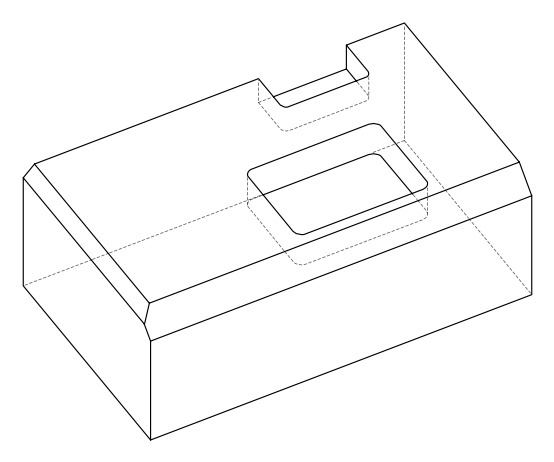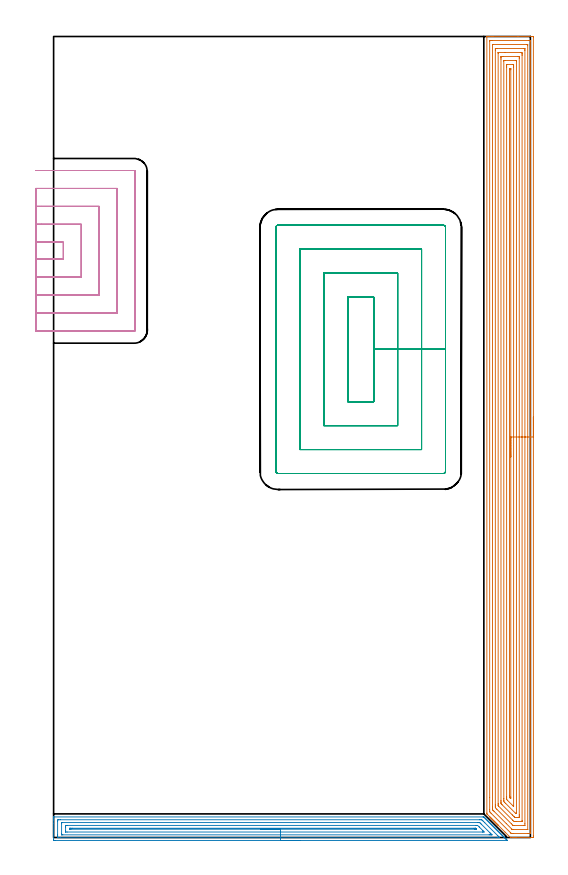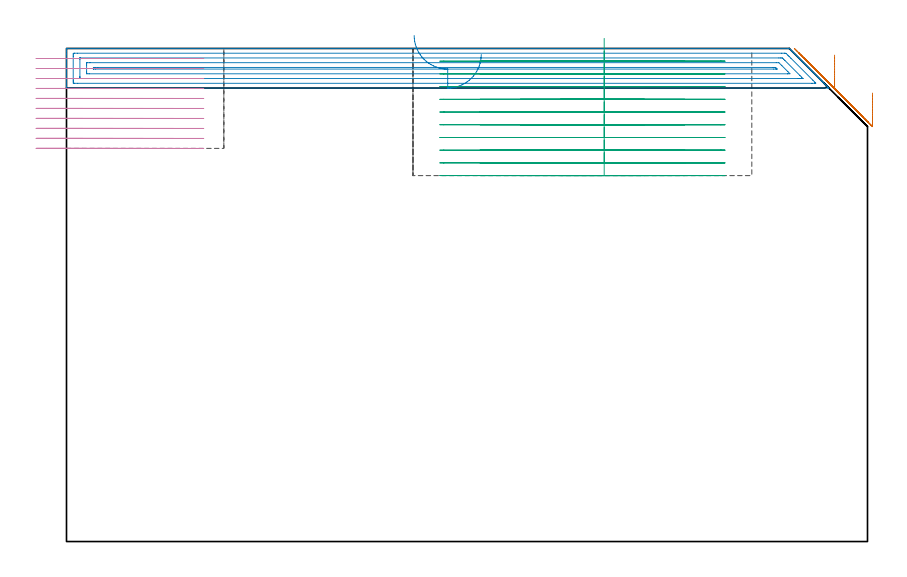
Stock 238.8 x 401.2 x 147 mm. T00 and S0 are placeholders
(PLAN: 4 operations, 2 tool changes, 80.3 min)
(1 AREA_MILL | FG_CHAMFER_SURFACE | UGT0205_001 | 28.92 min | 108902 mm3)
(2 AREA_MILL_1 | FG_CHAMFER_SURFACE_1 | UGT0205_001 | 9.04 min | 15279 mm3)
(3 MILL_RECTANGULAR_POCKET | POCKET_RECTANGULAR_STRAIGHT | NXT0201_012 | Follow Part, ap 4, ae 75% | 23.78 min | 534752 mm3)
(4 MILL_SLOT | SLOT_PARTIAL_RECTANGULAR | NXT0201_011 | Follow Part, ap 3, ae 75% | 18.59 min | 128754 mm3)
(TOOL UGT0205_001 | Chamfer Mill 20 x 3 x 45 deg. | D20 FL50 Z2)
(TOOL NXT0201_012 | ENDMILL 16mm [2P460-1600-NA 1630] | D16 FL38 Z6)
(TOOL NXT0201_011 | ENDMILL 12mm [2P460-1200-NA 1630] | D12 FL38 Z6)
(OP 1 AREA_MILL)
G17 G21 G94 G90
T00 M6
G54
G17 G0 G90 X240.3 Y210.6 S1061 M3
G43 Z157. H0
Z133.7
G94 G1 Y210.562 Z132.828 F250.
Y210.448 Z131.963
Y210.259 Z131.112
Y209.997 Z130.28
Y209.663 Z129.474
Y209.26 Z128.7
Y208.792 Z127.964
Y208.26 Z127.272
Y207.671 Z126.629
Y207.028 Z126.04
Y206.336 Z125.508
Y205.6 Z125.04
Y204.826 Z124.637
Y204.02 Z124.303
Y203.188 Z124.041
Y202.336 Z123.852
Y201.472 Z123.738
Y200.6 Z123.7
Y0.954
X240.299 Y0.61 Z123.701
X240.294 Y0.067 Z123.704
X240.292 Y0.008 Z123.706
X239.753 Y0. Z124.244
X231.759 Z132.235
X231.197 Z132.8
X230.871 Z133.125
X230.309 Z133.687
X229.982 Z134.012
X228.872 Z135.127
X228.806 Y0.002 Z135.191
X228.784 Y0.015 Z135.214
X226.16 Y2.639 Z137.839
X222.876 Y5.922 Z141.121
X222.832 Y5.967 Z141.167
X222.625 Y6.174 Z141.374
X222.58 Y6.218 Z141.417
X222.535 Y6.265 Z141.464
X222.331 Y6.469 Z141.668
X222.284 Y6.515 Z141.713
X222.237 Y6.563 Z141.762
X222.036 Y6.763 Z141.963
X221.988 Y6.811 Z142.009
X221.939 Y6.86 Z142.06
X221.742 Y7.058 Z142.257
X221.692 Y7.107 Z142.305
X221.642 Y7.158 Z142.357
X221.447 Y7.352 Z142.552
X221.396 Y7.403 Z142.601
X221.344 Y7.455 Z142.655
X221.152 Y7.647 Z142.846
X221.1 Y7.699 Z142.897
X221.047 Y7.753 Z142.952
X220.858 Y7.942 Z143.141
X220.804 Y7.995 Z143.193
X220.749 Y8.051 Z143.25
X220.563 Y8.236 Z143.436
X220.508 Y8.291 Z143.489
X220.451 Y8.348 Z143.548
X220.269 Y8.531 Z143.73
X220.212 Y8.587 Z143.785
X220.154 Y8.646 Z143.845
X219.974 Y8.825 Z144.025
X219.915 Y8.883 Z144.081
X219.856 Y8.943 Z144.143
X219.68 Y9.12 Z144.319
X219.619 Y9.179 Z144.377
X219.559 Y9.241 Z144.44
X219.385 Y9.415 Z144.614
X219.323 Y9.475 Z144.673
X219.261 Y9.539 Z144.738
X219.09 Y9.709 Z144.909
X219.027 Y9.771 Z144.969
X218.963 Y9.836 Z145.036
X218.796 Y10.004 Z145.203
X218.731 Y10.067 Z145.265
X218.666 Y10.134 Z145.333
X218.501 Y10.298 Z145.498
X218.435 Y10.363 Z145.561
X217.305 Y11.495 Z146.694
X217.09 Y11.711 Z146.908
X217.006 Y11.799 Z146.992
X217. Y12.217 Z147.
Y401.036
X217.003 Y401.191 Z146.988
X217.038 Y401.2 Z146.953
X217.402 Z146.597
X217.782 Z146.217
X218.435 Z145.56
X219.65 Z144.347
X220.212 Z143.783
X232.647 Z131.35
X239.753 Z124.244
X240.037 Y401.197 Z123.96
X240.292 Y401.19 Z123.706
X240.299 Y400.934 Z123.699
X240.3 Y200.6 Z123.7
X238.886 Z125.114
X238.885 Y2.396 Z125.115
Y2.376
X238.865 Y2.01 Z125.135
X238.368 Y2.002 Z125.632
X237.977 Y2.001 Z126.023
X237.483 Y2. Z126.517
X229.982 Y2.001 Z134.018
X229.485 Y2.003 Z134.515
X229.292 Y2.01 Z134.708
X229.24 Y2.022 Z134.76
X229.176 Y2.08 Z134.824
X229.094 Y2.158 Z134.906
X228.854 Y2.396 Z135.146
X219.323 Y11.927 Z144.677
X219.035 Y12.217 Z144.965
X218.435 Y12.827 Z145.565
X218.416 Y13.11 Z145.584
X218.415 Y13.13 Z145.585
X218.414 Y14.003 Z145.586
Y20.001
X218.415 Y398.804 Z145.585
Y398.824
X218.435 Y399.19 Z145.565
X218.932 Y399.198 Z145.068
X219.323 Y399.199 Z144.677
X219.818 Y399.2 Z144.182
X237.977 Y399.199 Z126.023
X238.474 Y399.197 Z125.526
X238.865 Y399.19 Z125.135
X238.884 Y398.804 Z125.116
X238.885 Y398.784 Z125.115
X238.886 Y200.6 Z125.114
X237.472 Z126.528
X237.471 Y4.085 Z126.529
X237.47 Y4.037 Z126.53
X237.468 Y4.015 Z126.532
X237.466 Y4.011 Z126.534
X237.45 Y4.008 Z126.55
X237.268 Y4.001 Z126.732
X230.162 Z133.838
X229.982 Y4.004 Z134.018
X229.802 Y4.01 Z134.198
X229.694 Y4.017 Z134.306
X229.636 Y4.07 Z134.364
X229.519 Y4.182 Z134.481
X226.743 Y6.956 Z137.257
X220.59 Y13.11 Z143.41
X220.212 Y13.491 Z143.788
X219.958 Y13.751 Z144.042
X219.835 Y13.879 Z144.165
X219.833 Y14.003 Z144.167
X219.83 Y14.386 Z144.17
X219.829 Y14.895 Z144.171
X219.828 Y15.28 Z144.172
X219.829 Y397.115 Z144.171
X219.83 Y397.163 Z144.17
X219.832 Y397.185 Z144.168
X219.834 Y397.189 Z144.166
X219.851 Y397.192 Z144.149
X220.032 Y397.199 Z143.968
X237.088 Z126.912
X237.269 Y397.196 Z126.731
X237.389 Y397.19 Z126.611
X237.465 Y397.184 Z126.535
X237.467 Y397.146 Z126.533
X237.469 Y397.018 Z126.531
X237.471 Y396.634 Z126.529
X237.472 Y200.6 Z126.528
X236.057 Z127.943
Y6.86
X236.053 Y6.115 Z127.947
X236.051 Y6.014 Z127.949
X235.954 Y6.009 Z128.046
X235.74 Y6.004 Z128.26
X235.312 Y6. Z128.688
X230.838 Z133.162
X230.41 Y6.005 Z133.59
X230.197 Y6.01 Z133.803
X230.144 Y6.017 Z133.856
X230.083 Y6.072 Z133.917
X229.982 Y6.169 Z134.018
X229.288 Y6.86 Z134.712
X221.988 Y14.161 Z142.012
X221.26 Y14.895 Z142.74
X221.245 Y15.642 Z142.755
X221.244 Y15.788 Z142.756
X221.243 Y16.537 Z142.757
Y394.34
X221.247 Y395.085 Z142.753
X221.249 Y395.186 Z142.751
X221.347 Y395.191 Z142.653
X221.56 Y395.196 Z142.44
X221.988 Y395.2 Z142.012
X235.345 Z128.655
X235.751 Y395.198 Z128.249
X235.955 Y395.194 Z128.045
X236.05 Y395.19 Z127.95
X236.051 Y395.12 Z127.949
X236.057 Y394.484 Z127.943
Y394.34
Y200.6
X234.643 Z129.357
Y8.425
X234.641 Y8.205 Z129.359
X234.638 Y8.058 Z129.362
X234.636 Y8.012 Z129.364
X234.623 Y8.009 Z129.377
X234.584 Y8.005 Z129.416
X234.424 Y8.002 Z129.576
X231.759 Y8. Z132.241
X231.512 Y8.001 Z132.488
X230.871 Y8.007 Z133.129
X230.615 Y8.01 Z133.385
X229.982 Y8.617 Z134.018
X229.953 Y8.646 Z134.047
X222.876 Y15.722 Z141.124
X222.812 Y15.788 Z141.188
X222.746 Y15.862 Z141.254
X222.664 Y15.959 Z141.336
X222.662 Y16.004 Z141.338
X222.658 Y16.681 Z141.342
X222.657 Y16.901 Z141.343
Y392.775
X222.659 Y392.996 Z141.341
X222.662 Y393.142 Z141.338
X222.664 Y393.188 Z141.336
X222.677 Y393.191 Z141.323
X222.716 Y393.195 Z141.284
X222.876 Y393.199 Z141.124
X225.985 Y393.2 Z138.015
X233.782 Y393.199 Z130.218
X234.424 Y393.193 Z129.576
X234.631 Y393.19 Z129.369
X234.639 Y392.775 Z129.361
X234.641 Y392.554 Z129.359
X234.643 Y392.334 Z129.357
Y391.661
Y200.6
X233.229 Z130.771
Y11.324
X233.228 Y10.74 Z130.772
X233.226 Y10.431 Z130.774
X233.222 Y10.14 Z130.778
X233.213 Y10.01 Z130.787
X233.072 Y10.004 Z130.928
X232.647 Y10.001 Z131.353
X232.188 Y10. Z131.812
X231.759 Y10.001 Z132.241
X231.296 Y10.004 Z132.704
X231.087 Y10.01 Z132.913
X230.871 Y10.192 Z133.129
X230.621 Y10.431 Z133.379
X229.982 Y11.066 Z134.018
X229.723 Y11.324 Z134.277
X224.653 Y16.396 Z139.347
X224.37 Y16.681 Z139.63
X224.084 Y16.976 Z139.916
X224.077 Y17.26 Z139.923
X224.074 Y17.574 Z139.926
X224.071 Y18.158 Z139.929
Y18.467
Y389.876
X224.072 Y390.46 Z139.928
X224.074 Y390.769 Z139.926
X224.078 Y391.06 Z139.922
X224.087 Y391.19 Z139.913
X224.228 Y391.196 Z139.772
X224.653 Y391.199 Z139.347
X225.112 Y391.2 Z138.888
X232.647 Y391.199 Z131.353
X233.11 Y391.196 Z130.89
X233.209 Y391.19 Z130.791
X233.222 Y391.182 Z130.778
X233.225 Y391.15 Z130.775
X233.227 Y391.079 Z130.773
X233.228 Y390.769 Z130.772
X233.229 Y390.184 Z130.771
Y200.6
X231.815 Z132.185
X231.814 Y12.217 Z132.186
Y12.162
X231.811 Y12.105 Z132.189
X231.806 Y12.01 Z132.194
X231.759 Y12.009 Z132.241
X231.544 Y12.01 Z132.456
X231.493 Y12.017 Z132.507
X231.463 Y12.043 Z132.537
X231.401 Y12.099 Z132.599
X231.28 Y12.217 Z132.72
X226.429 Y17.068 Z137.571
X225.927 Y17.574 Z138.073
X225.541 Y17.968 Z138.459
X225.492 Y18.467 Z138.508
X225.489 Y18.519 Z138.511
X225.485 Y19.359 Z138.515
Y19.416
X225.486 Y388.983 Z138.514
Y389.038
X225.489 Y389.095 Z138.511
X225.494 Y389.19 Z138.506
X225.541 Y389.191 Z138.459
X226.214 Y389.199 Z137.786
X231.544 Y389.2 Z132.456
X231.759 Y389.196 Z132.241
X231.789 Y389.194 Z132.211
X231.803 Y389.191 Z132.197
X231.808 Y389.15 Z132.192
X231.813 Y389.039 Z132.187
X231.814 Y388.983 Z132.186
X231.815 Y200.6 Z132.185
X230.401 Z133.599
X230.4 Y15.788 Z133.6
X230.399 Y15.605 Z133.601
X230.397 Y15.57 Z133.603
X230.396 Y15.566 Z133.604
X230.387 Y15.571 Z133.613
X230.341 Y15.611 Z133.659
X230.159 Y15.788 Z133.841
X227.318 Y18.631 Z136.682
X226.957 Y19. Z137.043
X226.914 Y19.044 Z137.086
X226.907 Y19.109 Z137.093
X226.903 Y19.22 Z137.097
X226.901 Y19.359 Z137.099
X226.9 Y19.78 Z137.1
Y20.252
Y385.832
Y386.305
X226.902 Y386.722 Z137.098
X226.907 Y387.197 Z137.093
X227.315 Y387.2 Z136.685
X229.98 Z134.02
X230.393 Y387.197 Z133.607
X230.397 Y386.78 Z133.603
X230.4 Y386.305 Z133.6
Y385.885
X230.401 Y200.6 Z133.599
X228.986 Z135.014
Y20.252
X228.985 Y20.144 Z135.015
X228.979 Y19.475 Z135.021
X228.624 Y19.784 Z135.376
X228.321 Y20.137 Z135.679
X228.314 Y21.037 Z135.686
Y384.954
X228.316 Y385.129 Z135.684
X228.318 Y385.171 Z135.682
X228.32 Y385.186 Z135.68
X228.335 Y385.19 Z135.665
X228.42 Y385.196 Z135.58
X228.927 Y385.19 Z135.073
X228.98 Y385.185 Z135.02
X228.982 Y385.113 Z135.018
X228.984 Y384.951 Z135.016
X228.986 Y384.628 Z135.014
Y384.519
Y200.6
Y199.728 Z135.052
Y198.864 Z135.166
Y198.012 Z135.354
Y197.18 Z135.617
Y196.374 Z135.951
Y195.6 Z136.353
Y194.864 Z136.822
Y194.172 Z137.353
Y193.529 Z137.943
Y192.94 Z138.586
Y192.408 Z139.278
Y191.94 Z140.014
Y191.537 Z140.788
Y191.203 Z141.594
Y190.941 Z142.426
Y190.752 Z143.277
Y190.638 Z144.142
Y190.6 Z145.014
G0 Z157.
M5
M2
(OP 2 AREA_MILL_1)
G17 G21 G94 G90
T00 M6
G54
G17 G0 G90 X123.65 Y-1.5 S1061 M3
G43 Z157. H0
Z145.2
G94 G1 X123.612 Z144.328 F250.
X123.498 Z143.463
X123.31 Z142.612
X123.047 Z141.78
X122.713 Z140.974
X122.311 Z140.2
X121.842 Z139.464
X121.311 Z138.772
X120.721 Z138.129
X120.078 Z137.54
X119.386 Z137.008
X118.65 Z136.54
X117.876 Z136.137
X117.07 Z135.803
X116.238 Z135.541
X115.387 Z135.352
X114.522 Z135.238
X113.65 Z135.2
X0.62
X0.289 Y-1.496 Z135.202
X0.01 Y-1.492 Z135.206
X0. Y-1.209 Z135.489
Y7.068 Z143.763
Y8.502 Z145.198
Y8.847 Z145.542
Y9.539 Z146.238
Y9.863 Z146.562
X0.008 Y10.256 Z146.947
X0.01 Y10.297 Z146.988
X0.174 Y10.3 Z147.
X215.064
X215.495 Y10.299 Z146.985
X215.595 Y10.206 Z146.903
X215.619 Y10.181 Z146.879
X215.958 Y9.843 Z146.541
X216.065 Y9.737 Z146.433
X216.168 Y9.632 Z146.332
X216.256 Y9.544 Z146.244
X216.362 Y9.44 Z146.136
X216.463 Y9.337 Z146.036
X216.554 Y9.247 Z145.946
X216.658 Y9.144 Z145.84
X216.758 Y9.042 Z145.741
X216.851 Y8.949 Z145.648
X216.955 Y8.847 Z145.543
X217.054 Y8.747 Z145.446
X217.149 Y8.651 Z145.35
X217.251 Y8.551 Z145.247
X217.349 Y8.451 Z145.151
X217.447 Y8.353 Z145.053
X217.548 Y8.254 Z144.95
X217.644 Y8.156 Z144.856
X217.745 Y8.055 Z144.755
X217.844 Y7.958 Z144.654
X217.939 Y7.861 Z144.561
X218.043 Y7.757 Z144.457
X218.141 Y7.661 Z144.357
X218.234 Y7.566 Z144.265
X218.341 Y7.46 Z144.159
X218.437 Y7.365 Z144.061
X218.53 Y7.271 Z143.97
X218.638 Y7.162 Z143.861
X218.734 Y7.068 Z143.764
X218.825 Y6.976 Z143.675
X218.936 Y6.864 Z143.563
X219.03 Y6.772 Z143.468
X219.12 Y6.68 Z143.38
X219.234 Y6.566 Z143.266
X219.327 Y6.475 Z143.171
X219.415 Y6.385 Z143.085
X219.532 Y6.268 Z142.968
X219.623 Y6.179 Z142.875
X219.71 Y6.09 Z142.789
X219.83 Y5.971 Z142.67
X219.92 Y5.882 Z142.578
X220.005 Y5.795 Z142.494
X220.128 Y5.673 Z142.372
X220.216 Y5.586 Z142.282
X220.301 Y5.5 Z142.199
X220.425 Y5.375 Z142.074
X220.512 Y5.289 Z141.986
X220.596 Y5.205 Z141.904
X220.723 Y5.077 Z141.776
X220.809 Y4.993 Z141.689
X220.891 Y4.909 Z141.609
X221.021 Y4.779 Z141.479
X221.105 Y4.696 Z141.393
X221.186 Y4.614 Z141.314
X221.319 Y4.481 Z141.181
X221.402 Y4.4 Z141.096
X221.481 Y4.319 Z141.018
X221.617 Y4.184 Z140.883
X221.698 Y4.104 Z140.8
X221.777 Y4.024 Z140.723
X221.915 Y3.886 Z140.585
X221.995 Y3.807 Z140.503
X222.072 Y3.729 Z140.428
X222.213 Y3.588 Z140.287
X222.291 Y3.511 Z140.207
X222.367 Y3.434 Z140.133
X222.51 Y3.29 Z139.989
X222.588 Y3.214 Z139.91
X222.662 Y3.139 Z139.838
X222.808 Y2.992 Z139.692
X222.884 Y2.918 Z139.614
X222.957 Y2.843 Z139.542
X223.106 Y2.695 Z139.394
X223.181 Y2.621 Z139.317
X223.252 Y2.548 Z139.247
X223.404 Y2.397 Z139.096
X223.477 Y2.325 Z139.021
X223.548 Y2.253 Z138.952
X223.702 Y2.099 Z138.798
X223.774 Y2.028 Z138.724
X223.843 Y1.958 Z138.657
X224. Y1.801 Z138.5
X224.07 Y1.732 Z138.428
X224.138 Y1.663 Z138.362
X224.297 Y1.503 Z138.202
X224.367 Y1.435 Z138.132
X224.433 Y1.368 Z138.067
X224.595 Y1.205 Z137.905
X224.663 Y1.139 Z137.835
X224.728 Y1.072 Z137.771
X224.893 Y0.908 Z137.607
X224.96 Y0.842 Z137.539
X225.023 Y0.777 Z137.476
X225.191 Y0.61 Z137.309
X225.256 Y0.546 Z137.242
X225.319 Y0.482 Z137.181
X225.489 Y0.312 Z137.011
X225.553 Y0.249 Z136.946
X225.614 Y0.187 Z136.886
X225.787 Y0.014 Z136.713
X225.849 Y-0.047 Z136.649
X225.909 Y-0.108 Z136.591
X226.084 Y-0.284 Z136.415
X226.146 Y-0.344 Z136.353
X226.204 Y-0.403 Z136.296
X226.382 Y-0.581 Z136.118
X226.442 Y-0.64 Z136.056
X226.499 Y-0.698 Z136.
X226.68 Y-0.879 Z135.82
X226.739 Y-0.937 Z135.76
X226.905 Y-1.105 Z135.595
X226.978 Y-1.178 Z135.522
X227.183 Y-1.381 Z135.317
X227.276 Y-1.478 Z135.219
X227.284 Y-1.494 Z135.203
X227.276 Y-1.499 Z135.199
X227.057 Y-1.5 Z135.2
X113.65
Y-0.086 Z136.614
X3.34
X2.444 Y-0.084 Z136.616
X2.407 Y-0.082 Z136.618
X2.01 Y-0.047 Z136.653
X2.003 Y0.355 Z137.055
X2.001 Y0.842 Z137.542
X2. Y1.248 Z137.948
X2.001 Y7.958 Z144.658
X2.002 Y8.361 Z145.061
X2.01 Y8.847 Z145.547
X2.373 Y8.882 Z145.582
X2.407 Y8.883 Z145.583
X3.262 Y8.886 Z145.586
X213.239
X214.135 Y8.883 Z145.583
X214.171 Y8.881 Z145.581
X214.491 Y8.847 Z145.547
X215.064 Y8.284 Z144.984
X215.392 Y7.958 Z144.658
X215.958 Y7.392 Z144.092
X222.508 Y0.842 Z137.542
X223.106 Y0.241 Z136.941
X223.386 Y-0.047 Z136.653
X223.139 Y-0.08 Z136.62
X223.106 Y-0.082 Z136.618
X222.251 Y-0.086 Z136.614
X113.65
Y1.328 Z138.028
X4.599 Y1.329 Z138.029
X4.194 Y1.331 Z138.031
X4.06 Y1.333 Z138.033
X4.02 Y1.335 Z138.035
X4.01 Y1.41 Z138.11
X4.005 Y1.538 Z138.238
X4.002 Y1.732 Z138.432
X4. Y1.925 Z138.625
X4.001 Y7.068 Z143.768
X4.002 Y7.26 Z143.96
X4.01 Y7.454 Z144.154
X4.013 Y7.466 Z144.166
X4.019 Y7.468 Z144.168
X4.043 Y7.47 Z144.17
X4.093 Y7.471 Z144.171
X4.194
X212.384
X212.874 Y7.47 Z144.17
X213.277 Y7.467 Z144.167
X213.407 Y7.465 Z144.165
X213.548 Y7.341 Z144.041
X213.828 Y7.068 Z143.768
X214.171 Y6.729 Z143.429
X218.638 Y2.263 Z138.963
X219.168 Y1.732 Z138.432
X219.532 Y1.362 Z138.062
X219.55 Y1.335 Z138.035
X219.532 Y1.334 Z138.034
X219.042 Y1.33 Z138.03
X218.638 Y1.329 Z138.029
X218.15 Y1.328 Z138.028
X113.65
Y2.743 Z139.443
X6.752
X6.079 Y2.75 Z139.45
X6.01 Y2.757 Z139.457
X6.005 Y2.856 Z139.556
X6.002 Y3.068 Z139.768
X6. Y3.492 Z140.192
Y5.271 Z141.971
X6.002 Y5.725 Z142.425
X6.005 Y5.943 Z142.643
X6.01 Y6.045 Z142.745
X6.11 Y6.051 Z142.751
X6.875 Y6.057 Z142.757
X6.997
X211.613
X212.384 Y6.05 Z142.75
X213.161 Y5.289 Z141.989
X213.277 Y5.174 Z141.874
X215.064 Y3.386 Z140.086
X215.686 Y2.754 Z139.454
X215.064 Y2.744 Z139.444
X214.942 Y2.743 Z139.443
X113.65
Y4.157 Z140.857
X8.662
X8.011 Y4.159 Z140.859
X8.009 Y4.16 Z140.86
X8.003 Y4.167 Z140.867
X8.006 Y4.4 Z141.1
X8.01 Y4.564 Z141.264
X8.02 Y4.636 Z141.336
X8.174 Y4.639 Z141.339
X8.419 Y4.642 Z141.342
X8.662 Y4.643 Z141.343
X9.311
X210.597
X211.248 Y4.641 Z141.341
X211.306 Y4.639 Z141.339
X211.334 Y4.636 Z141.336
X211.373 Y4.615 Z141.315
X211.49 Y4.508 Z141.208
X211.601 Y4.4 Z141.1
X211.711 Y4.288 Z140.988
X211.781 Y4.214 Z140.914
X211.827 Y4.163 Z140.863
X211.815 Y4.162 Z140.862
X211.733 Y4.159 Z140.859
X211.49 Y4.157 Z140.857
X210.841
X113.65
X112.779 Z140.895
X111.914 Z141.009
X111.062 Z141.198
X110.23 Z141.46
X109.424 Z141.794
X108.65 Z142.197
X107.915 Z142.665
X107.222 Z143.196
X106.579 Z143.786
X105.99 Z144.429
X105.459 Z145.121
X104.99 Z145.857
X104.587 Z146.631
X104.253 Z147.437
X103.991 Z148.269
X103.802 Z149.12
X103.688 Z149.985
X103.65 Z150.857
G0 Z157.
M5
M2
(OP 3 MILL_RECTANGULAR_POCKET)
G17 G21 G94 G90
T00 M6
G54
G17 G0 G90 X160.3 Y219.159 S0 M3
G43 Z157. H1
Z150.
G94 G1 Y244.5 Z143.21 F250.
Y270.7 F500.
X147.3
Y218.3
X160.3
Y244.5
X172.3
Y282.7
X135.3
Y206.3
X172.3
Y244.5
X184.3
Y294.7
X123.3
Y194.3
X184.3
Y244.5
X196.3
Y305.5
G3 X195.1 Y306.7 R1.2
G1 X112.5
G3 X111.3 Y305.5 R1.2
G1 Y183.5
G3 X112.5 Y182.3 R1.2
G1 X195.1
G3 X196.3 Y183.5 R1.2
G1 Y244.5
Y245.5
G0 X160.3 Y219.159 Z146.21
G1 Y244.5 Z139.42 F250.
Y270.7 F500.
X147.3
Y218.3
X160.3
Y244.5
X172.3
Y282.7
X135.3
Y206.3
X172.3
Y244.5
X184.3
Y294.7
X123.3
Y194.3
X184.3
Y244.5
X196.3
Y305.5
G3 X195.1 Y306.7 R1.2
G1 X112.5
G3 X111.3 Y305.5 R1.2
G1 Y183.5
G3 X112.5 Y182.3 R1.2
G1 X195.1
G3 X196.3 Y183.5 R1.2
G1 Y244.5
Y245.5
G0 X160.3 Y219.159 Z142.42
G1 Y244.5 Z135.63 F250.
Y270.7 F500.
X147.3
Y218.3
X160.3
Y244.5
X172.3
Y282.7
X135.3
Y206.3
X172.3
Y244.5
X184.3
Y294.7
X123.3
Y194.3
X184.3
Y244.5
X196.3
Y305.5
G3 X195.1 Y306.7 R1.2
G1 X112.5
G3 X111.3 Y305.5 R1.2
G1 Y183.5
G3 X112.5 Y182.3 R1.2
G1 X195.1
G3 X196.3 Y183.5 R1.2
G1 Y244.5
Y245.5
G0 X160.3 Y219.159 Z138.63
G1 Y244.5 Z131.84 F250.
Y270.7 F500.
X147.3
Y218.3
X160.3
Y244.5
X172.3
Y282.7
X135.3
Y206.3
X172.3
Y244.5
X184.3
Y294.7
X123.3
Y194.3
X184.3
Y244.5
X196.3
Y305.5
G3 X195.1 Y306.7 R1.2
G1 X112.5
G3 X111.3 Y305.5 R1.2
G1 Y183.5
G3 X112.5 Y182.3 R1.2
G1 X195.1
G3 X196.3 Y183.5 R1.2
G1 Y244.5
Y245.5
G0 X160.3 Y219.159 Z134.84
G1 Y244.5 Z128.05 F250.
Y270.7 F500.
X147.3
Y218.3
X160.3
Y244.5
X172.3
Y282.7
X135.3
Y206.3
X172.3
Y244.5
X184.3
Y294.7
X123.3
Y194.3
X184.3
Y244.5
X196.3
Y305.5
G3 X195.1 Y306.7 R1.2
G1 X112.5
G3 X111.3 Y305.5 R1.2
G1 Y183.5
G3 X112.5 Y182.3 R1.2
G1 X195.1
G3 X196.3 Y183.5 R1.2
G1 Y244.5
Y245.5
G0 X160.3 Y219.159 Z131.05
G1 Y244.5 Z124.26 F250.
Y270.7 F500.
X147.3
Y218.3
X160.3
Y244.5
X172.3
Y282.7
X135.3
Y206.3
X172.3
Y244.5
X184.3
Y294.7
X123.3
Y194.3
X184.3
Y244.5
X196.3
Y305.5
G3 X195.1 Y306.7 R1.2
G1 X112.5
G3 X111.3 Y305.5 R1.2
G1 Y183.5
G3 X112.5 Y182.3 R1.2
G1 X195.1
G3 X196.3 Y183.5 R1.2
G1 Y244.5
Y245.5
G0 X160.3 Y219.159 Z127.26
G1 Y244.5 Z120.47 F250.
Y270.7 F500.
X147.3
Y218.3
X160.3
Y244.5
X172.3
Y282.7
X135.3
Y206.3
X172.3
Y244.5
X184.3
Y294.7
X123.3
Y194.3
X184.3
Y244.5
X196.3
Y305.5
G3 X195.1 Y306.7 R1.2
G1 X112.5
G3 X111.3 Y305.5 R1.2
G1 Y183.5
G3 X112.5 Y182.3 R1.2
G1 X195.1
G3 X196.3 Y183.5 R1.2
G1 Y244.5
Y245.5
G0 X160.3 Y219.159 Z123.47
G1 Y244.5 Z116.68 F250.
Y270.7 F500.
X147.3
Y218.3
X160.3
Y244.5
X172.3
Y282.7
X135.3
Y206.3
X172.3
Y244.5
X184.3
Y294.7
X123.3
Y194.3
X184.3
Y244.5
X196.3
Y305.5
G3 X195.1 Y306.7 R1.2
G1 X112.5
G3 X111.3 Y305.5 R1.2
G1 Y183.5
G3 X112.5 Y182.3 R1.2
G1 X195.1
G3 X196.3 Y183.5 R1.2
G1 Y244.5
Y245.5
G0 X160.3 Y219.159 Z119.68
G1 Y244.5 Z112.89 F250.
Y270.7 F500.
X147.3
Y218.3
X160.3
Y244.5
X172.3
Y282.7
X135.3
Y206.3
X172.3
Y244.5
X184.3
Y294.7
X123.3
Y194.3
X184.3
Y244.5
X196.3
Y305.5
G3 X195.1 Y306.7 R1.2
G1 X112.5
G3 X111.3 Y305.5 R1.2
G1 Y183.5
G3 X112.5 Y182.3 R1.2
G1 X195.1
G3 X196.3 Y183.5 R1.2
G1 Y244.5
Y245.5
G0 X160.3 Y219.159 Z115.89
G1 Y244.5 Z109.1 F250.
Y270.7 F500.
X147.3
Y218.3
X160.3
Y244.5
X172.3
Y282.7
X135.3
Y206.3
X172.3
Y244.5
X184.3
Y294.7
X123.3
Y194.3
X184.3
Y244.5
X196.3
Y305.5
G3 X195.1 Y306.7 R1.2
G1 X112.5
G3 X111.3 Y305.5 R1.2
G1 Y183.5
G3 X112.5 Y182.3 R1.2
G1 X195.1
G3 X196.3 Y183.5 R1.2
G1 Y244.5
Y245.5
G0 Z157.
M5
M2
(OP 4 MILL_SLOT)
G17 G21 G94 G90
T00 M6
G54
G17 G0 G90 X-9. Y289.6 S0 M3
G43 Z157. H1
Z144.02
G94 G1 X-6. F250.
X4.9 F500.
Y298.1
X-6.
X-9. F250.
Y280.6
X-6.
X13.9 F500.
Y307.1
X-6.
X-9. F250.
Y271.6
X-6.
X22.9 F500.
Y316.1
X-6.
X-9. F250.
Y262.6
X-6.
X31.9 F500.
Y325.1
X-6.
X-9. F250.
Y253.6
X-6.
X40.3 F500.
G3 X40.9 Y254.2 R0.6
G1 Y333.5
G3 X40.3 Y334.1 R0.6
G1 X-6.
X-9. F250.
G0 Y289.6 Z141.04
G1 X-6.
X4.9 F500.
Y298.1
X-6.
X-9. F250.
Y280.6
X-6.
X13.9 F500.
Y307.1
X-6.
X-9. F250.
Y271.6
X-6.
X22.9 F500.
Y316.1
X-6.
X-9. F250.
Y262.6
X-6.
X31.9 F500.
Y325.1
X-6.
X-9. F250.
Y253.6
X-6.
X40.3 F500.
G3 X40.9 Y254.2 R0.6
G1 Y333.5
G3 X40.3 Y334.1 R0.6
G1 X-6.
X-9. F250.
G0 Y289.6 Z138.06
G1 X-6.
X4.9 F500.
Y298.1
X-6.
X-9. F250.
Y280.6
X-6.
X13.9 F500.
Y307.1
X-6.
X-9. F250.
Y271.6
X-6.
X22.9 F500.
Y316.1
X-6.
X-9. F250.
Y262.6
X-6.
X31.9 F500.
Y325.1
X-6.
X-9. F250.
Y253.6
X-6.
X40.3 F500.
G3 X40.9 Y254.2 R0.6
G1 Y333.5
G3 X40.3 Y334.1 R0.6
G1 X-6.
X-9. F250.
G0 Y289.6 Z135.08
G1 X-6.
X4.9 F500.
Y298.1
X-6.
X-9. F250.
Y280.6
X-6.
X13.9 F500.
Y307.1
X-6.
X-9. F250.
Y271.6
X-6.
X22.9 F500.
Y316.1
X-6.
X-9. F250.
Y262.6
X-6.
X31.9 F500.
Y325.1
X-6.
X-9. F250.
Y253.6
X-6.
X40.3 F500.
G3 X40.9 Y254.2 R0.6
G1 Y333.5
G3 X40.3 Y334.1 R0.6
G1 X-6.
X-9. F250.
G0 Y289.6 Z132.1
G1 X-6.
X4.9 F500.
Y298.1
X-6.
X-9. F250.
Y280.6
X-6.
X13.9 F500.
Y307.1
X-6.
X-9. F250.
Y271.6
X-6.
X22.9 F500.
Y316.1
X-6.
X-9. F250.
Y262.6
X-6.
X31.9 F500.
Y325.1
X-6.
X-9. F250.
Y253.6
X-6.
X40.3 F500.
G3 X40.9 Y254.2 R0.6
G1 Y333.5
G3 X40.3 Y334.1 R0.6
G1 X-6.
X-9. F250.
G0 Y289.6 Z129.12
G1 X-6.
X4.9 F500.
Y298.1
X-6.
X-9. F250.
Y280.6
X-6.
X13.9 F500.
Y307.1
X-6.
X-9. F250.
Y271.6
X-6.
X22.9 F500.
Y316.1
X-6.
X-9. F250.
Y262.6
X-6.
X31.9 F500.
Y325.1
X-6.
X-9. F250.
Y253.6
X-6.
X40.3 F500.
G3 X40.9 Y254.2 R0.6
G1 Y333.5
G3 X40.3 Y334.1 R0.6
G1 X-6.
X-9. F250.
G0 Y289.6 Z126.14
G1 X-6.
X4.9 F500.
Y298.1
X-6.
X-9. F250.
Y280.6
X-6.
X13.9 F500.
Y307.1
X-6.
X-9. F250.
Y271.6
X-6.
X22.9 F500.
Y316.1
X-6.
X-9. F250.
Y262.6
X-6.
X31.9 F500.
Y325.1
X-6.
X-9. F250.
Y253.6
X-6.
X40.3 F500.
G3 X40.9 Y254.2 R0.6
G1 Y333.5
G3 X40.3 Y334.1 R0.6
G1 X-6.
X-9. F250.
G0 Y289.6 Z123.16
G1 X-6.
X4.9 F500.
Y298.1
X-6.
X-9. F250.
Y280.6
X-6.
X13.9 F500.
Y307.1
X-6.
X-9. F250.
Y271.6
X-6.
X22.9 F500.
Y316.1
X-6.
X-9. F250.
Y262.6
X-6.
X31.9 F500.
Y325.1
X-6.
X-9. F250.
Y253.6
X-6.
X40.3 F500.
G3 X40.9 Y254.2 R0.6
G1 Y333.5
G3 X40.3 Y334.1 R0.6
G1 X-6.
X-9. F250.
G0 Y289.6 Z120.18
G1 X-6.
X4.9 F500.
Y298.1
X-6.
X-9. F250.
Y280.6
X-6.
X13.9 F500.
Y307.1
X-6.
X-9. F250.
Y271.6
X-6.
X22.9 F500.
Y316.1
X-6.
X-9. F250.
Y262.6
X-6.
X31.9 F500.
Y325.1
X-6.
X-9. F250.
Y253.6
X-6.
X40.3 F500.
G3 X40.9 Y254.2 R0.6
G1 Y333.5
G3 X40.3 Y334.1 R0.6
G1 X-6.
X-9. F250.
G0 Y289.6 Z117.2
G1 X-6.
X4.9 F500.
Y298.1
X-6.
X-9. F250.
Y280.6
X-6.
X13.9 F500.
Y307.1
X-6.
X-9. F250.
Y271.6
X-6.
X22.9 F500.
Y316.1
X-6.
X-9. F250.
Y262.6
X-6.
X31.9 F500.
Y325.1
X-6.
X-9. F250.
Y253.6
X-6.
X40.3 F500.
G3 X40.9 Y254.2 R0.6
G1 Y333.5
G3 X40.3 Y334.1 R0.6
G1 X-6.
X-9. F250.
G0 Z157.
M5
M2
